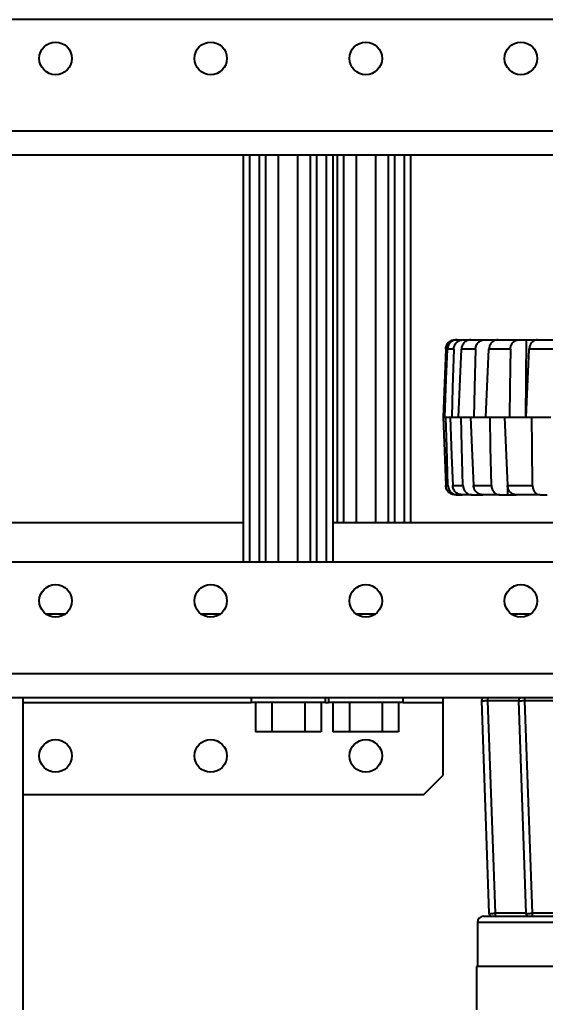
# Model space of a CAD drawing. Header units: inches. Extents: x 0 to 11, y 0 to 8.4.
# Drawn here: x 3.659 to 3.941, y 6.318 to 6.846 of the extents above; entities that cross this region are included whole.
import ezdxf

# ---------------------------------------------------------------- set-up
doc = ezdxf.new("R2010")
doc.units = ezdxf.units.IN
doc.header["$MEASUREMENT"] = 0
doc.header["$PDSIZE"] = -1
doc.layers.add('DIM', color=3, linetype='Continuous')
doc.layers.add('OBJ', color=50, linetype='Continuous')
doc.dimstyles.get("Standard").update_dxf_attribs({"dimtxt": 0.18, "dimasz": 0.18, "dimexe": 0.18, "dimexo": 0.0625, "dimgap": 0.09, "dimtad": 0, "dimtih": 1, "dimtoh": 1, "dimdec": 4, "dimzin": 0, "dimdsep": 46, "dimtxsty": 'Standard', "dimcen": 0.09, "dimadec": 0, "dimazin": 0, "dimtfac": 1, "dimtdec": 4, "dimtofl": 0, "dimtmove": 0, "dimatfit": 3, "dimfxl": 1, "dimtolj": 1, "dimtzin": 0, "dimarcsym": 0})

# ---------------------------------------------------------------- blocks, each defined once
blk = doc.blocks.new('*D3')
at = {"layer": 'Defpoints', "color": 0, "transparency": 16777216}
for p in [(4.136179561686825, 7.075144194756748), (2.390624809930644, 6.845977528089745), (4.136179775280899, 6.845977528089745)]:
    blk.add_point(p, dxfattribs=at)
at = {"layer": 'DIM', "color": 0, "lineweight": -2, "transparency": 16777216}
for p, q in [((2.390624809930644, 7.205144194756748), (2.390624809930644, 7.335144194756748)), ((4.086179561686826, 7.075144194756748), (2.265624809930644, 7.075144194756748)), ((4.086179775280899, 6.845977528089745), (2.265624809930644, 6.845977528089745)), ((2.390624809930644, 6.715977528089745), (2.390624809930644, 6.585977528089745)), ((2.390624809930644, 6.585977528089745), (2.260624809930644, 6.585977528089745))]:
    blk.add_line(p, q, dxfattribs=at)
at = {"layer": 'DIM', "color": 0, "transparency": 16777216}
for points in [[(2.368958143263977, 7.205144194756748), (2.41229147659731, 7.205144194756748), (2.390624809930644, 7.075144194756748)], [(2.368958143263978, 6.715977528089745), (2.412291476597311, 6.715977528089745), (2.390624809930644, 6.845977528089745)]]:
    blk.add_solid(points, dxfattribs=at)
at = {"layer": 'DIM', "color": 0, "transparency": 16777216, "insert": (2.013124809930646, 6.585977528089742), "char_height": 0.125, "attachment_point": 5}
blk.add_mtext('\\A1;2.75', dxfattribs=at)
blk = doc.blocks.new('*D4')
at = {"layer": 'Defpoints', "color": 0, "transparency": 16777216}
for p in [(2.669255444599844, 7.075144194756726), (4.136179807078415, 7.075144194756726), (4.136179775280899, 6.899673078882869)]:
    blk.add_point(p, dxfattribs=at)
at = {"layer": 'DIM', "color": 0, "lineweight": -2, "transparency": 16777216}
for p, q in [((2.669255444599844, 7.205144194756726), (2.669255444599844, 7.335144194756726)), ((2.669255444599844, 7.335144194756726), (2.799255444599844, 7.335144194756726)), ((4.086179807078415, 7.075144194756726), (2.544255444599844, 7.075144194756726)), ((4.086179775280899, 6.899673078882869), (2.544255444599844, 6.899673078882869)), ((2.669255444599844, 6.769673078882869), (2.669255444599844, 6.639673078882869))]:
    blk.add_line(p, q, dxfattribs=at)
at = {"layer": 'DIM', "color": 0, "transparency": 16777216}
for points in [[(2.647588777933177, 7.205144194756726), (2.69092211126651, 7.205144194756726), (2.669255444599844, 7.075144194756726)], [(2.647588777933178, 6.769673078882869), (2.690922111266511, 6.769673078882869), (2.669255444599844, 6.899673078882869)]]:
    blk.add_solid(points, dxfattribs=at)
at = {"layer": 'DIM', "color": 0, "transparency": 16777216, "insert": (3.265505444599845, 7.335144194756723), "char_height": 0.125, "attachment_point": 5}
blk.add_mtext('\\A1;2.105653', dxfattribs=at)

msp = doc.modelspace()

# ---------------------------------------------------------------- linework, layer by layer
at = {"color": 7, "linetype": 'Continuous', "lineweight": 25}
for p, q in [((5.305346441947762, 6.785977528089739), (2.967013108614043, 6.785977528089743)), ((5.305346441947762, 6.773060861423073), (2.967013108614045, 6.773060861423077)), ((3.77879018073137, 6.554310861423271), (3.778790180731404, 6.773060861423122)), ((3.782200079368762, 6.554310861423271), (3.782200079368796, 6.773060861423122)), ((3.787408412702096, 6.554310861423271), (3.787408412702129, 6.773060861423121)), ((3.790818311339487, 6.554310861423271), (3.790818311339522, 6.77306086142312)), ((3.797638108614272, 6.554310861423271), (3.797638108614306, 6.77306086142312)), ((3.808054775280939, 6.554310861423271), (3.808054775280972, 6.773060861423118)), ((3.814874572555723, 6.554310861423271), (3.814874572555756, 6.773060861423117)), ((3.818284471193114, 6.554310861423271), (3.818284471193148, 6.773060861423117)), ((3.823492804526447, 6.554310861423271), (3.823492804526481, 6.773060861423116)), ((3.826902703163839, 6.554310861423271), (3.826902703163873, 6.773060861423116)), ((3.829075079368799, 6.773060861423115), (3.829075079368769, 6.575479660636192)), ((3.832484978006191, 6.773060861423113), (3.832484978006161, 6.57547966063619)), ((3.839304775280974, 6.773060861423113), (3.839304775280945, 6.575479660636188)), ((3.849721441947641, 6.773060861423112), (3.849721441947611, 6.575479660636184)), ((3.856541239222425, 6.773060861423111), (3.856541239222395, 6.575479660636183)), ((3.859951137859817, 6.773060861423109), (3.859951137859787, 6.575479660636183)), ((3.86515947119315, 6.773060861423109), (3.865159471193121, 6.57547966063618)), ((3.868569369830543, 6.773060861423109), (3.868569369830512, 6.575479660636179)), ((3.892664436378754, 6.673831694756418), (3.892677510216954, 6.673831694756418)), ((3.892677510216954, 6.673831694756418), (3.893602116276246, 6.673831694756418)), ((3.893602116276246, 6.673831694756418), (3.89681502825626, 6.673831694756418)), ((3.89681502825626, 6.673831694756418), (3.900994711582077, 6.673831694756418)), ((3.900994711582076, 6.673831694756418), (3.908225523009512, 6.673831694756418)), ((3.908225523009512, 6.673831694756418), (3.912687554564795, 6.673831694756418)), ((3.912687554564795, 6.673831694756418), (3.912671919515329, 6.672713738046411)), ((3.912687554564795, 6.673831694756418), (3.915533286039017, 6.673831694756418)), ((3.915533286039018, 6.673831694756418), (3.926562292367619, 6.673831694756418)), ((3.926562292367619, 6.673831694756418), (3.930630643530641, 6.673831694756418)), ((3.930630643530641, 6.673831694756418), (3.930304873142612, 6.632165028089752)), ((3.930630643530641, 6.673831694756418), (3.936776092419071, 6.673831694756418)), ((3.936776092419071, 6.673831694756418), (3.951268182872489, 6.673831694756418)), ((3.887459275821363, 6.668805129635076), (3.886179775281145, 6.632165028089751)), ((3.88747630627196, 6.668805129635076), (3.887459275821363, 6.668805129635076)), ((3.891760084084935, 6.668805129635076), (3.888387998902125, 6.668805129635076)), ((3.903470430532576, 6.668805129635077), (3.895881392231551, 6.668805129635076)), ((3.922251532663792, 6.668805129635077), (3.910676130333089, 6.668805129635077)), ((3.947532736194023, 6.668805129635077), (3.932322682576025, 6.668805129635077)), ((3.886179775281145, 6.632165028089751), (3.887459275821363, 6.595524926544428)), ((3.886179775281145, 6.632165028089751), (3.886210719319071, 6.632165028089751)), ((3.886210719319071, 6.632165028089751), (3.887028282192019, 6.632165028089751)), ((3.887028282192019, 6.632165028089751), (3.887504739082434, 6.632165028089786)), ((3.887504739082434, 6.632165028089786), (3.889770037871054, 6.632165028089751)), ((3.889770037871054, 6.632165028089751), (3.890691326025364, 6.632165028089716)), ((3.890691326025364, 6.632165028089716), (3.89438712043805, 6.632165028089752)), ((3.89438712043805, 6.632165028089752), (3.895746228297109, 6.632165028089752)), ((3.895746228297109, 6.632165028089752), (3.900844391106795, 6.632165028089752)), ((3.900844391106795, 6.632165028089752), (3.902630975039147, 6.632165028089717)), ((3.902630975039147, 6.632165028089717), (3.909092706148501, 6.632165028089752)), ((3.909092706148501, 6.632165028089752), (3.911293169171646, 6.632165028089793)), ((3.911293169171646, 6.632165028089793), (3.919069290905222, 6.632165028089752)), ((3.919069290905222, 6.632165028089752), (3.921666886166889, 6.632165028089752)), ((3.921666886166889, 6.632165028089752), (3.930698217542946, 6.632165028089752)), ((3.930698217542946, 6.632165028089752), (3.933673175774708, 6.632165028089793)), ((3.933673175774708, 6.632165028089793), (3.943890982908208, 6.632165028089752)), ((3.887459359834184, 6.595524926544428), (3.888676369998024, 6.595524926544428)), ((3.891202483009075, 6.595524926544428), (3.896703979606493, 6.595524926544428)), ((3.902389117245161, 6.595524926544428), (3.912007940085936, 6.595524926544429)), ((3.920679362321891, 6.595524926544429), (3.934123248341365, 6.595524926544429)), ((3.920839664914814, 6.590498361423085), (3.92079022354295, 6.595016204719768)), ((3.893824032465995, 6.590498361423085), (3.892664469073252, 6.590498361423085)), ((3.893824032465995, 6.590498361423085), (3.896385925936662, 6.590498361423085)), ((3.901627734303768, 6.590498361423085), (3.896385925936662, 6.590498361423085)), ((3.901627734303768, 6.590498361423085), (3.906236354962716, 6.590498361423085)), ((3.906236354962716, 6.590498361423085), (3.907393397570861, 6.590498361423085)), ((3.916558181217578, 6.590498361423085), (3.907393397570861, 6.590498361423085)), ((3.916558181217579, 6.590498361423085), (3.920839664914814, 6.590498361423085)), ((3.920839664914814, 6.590498361423085), (3.925352427520294, 6.590498361423085)), ((3.938161719133122, 6.590498361423085), (3.925352427520294, 6.590498361423085)), ((3.938161719133122, 6.590498361423085), (3.94198597515304, 6.590498361423085)), ((3.778790180731374, 6.575479660636207), (3.169611570163569, 6.575479660636392)), ((4.137624584524422, 6.575479660636097), (3.826902703163842, 6.575479660636192)), ((3.959096441947688, 6.554310861423267), (2.967013108614079, 6.554310861423295)), ((3.682803425083558, 6.526267062211039), (3.67288945881186, 6.526267062211042)), ((3.766136758416865, 6.526267062211014), (3.756222792145219, 6.526267062211017)), ((3.849470091750209, 6.526267062210989), (3.839556125478492, 6.526267062210992)), ((3.932803425083442, 6.526267062210963), (3.922889458811926, 6.526267062210967)), ((3.96951310861435, 6.494310861423267), (2.967013108614087, 6.494310861423301)), ((3.969513108614349, 6.481394194756599), (2.967013108614089, 6.481394194756635)), ((3.660236036497108, 6.481394194756503), (3.660236036497226, 4.96056086142317)), ((3.660236036497108, 6.478894194756663), (3.782846441947592, 6.478894194756586)), ((3.782846441947592, 6.48139419475656), (3.782846441947592, 6.478894194756561)), ((3.822846441947592, 6.478894194756553), (3.782846441947592, 6.478894194756561)), ((3.785189146214876, 6.478894194756561), (3.785189146214873, 6.463060861423227)), ((3.794017794081234, 6.478894194756558), (3.794017794081232, 6.463060861423226)), ((3.81167508981395, 6.4788941947569), (3.811675089813947, 6.463060861423223)), ((3.820503737680308, 6.478894194756555), (3.820503737680305, 6.463060861423221)), ((3.822846441947592, 6.478894194756553), (3.822846441947592, 6.481394194756555)), ((3.822846441947592, 6.478894194756582), (3.824513108614262, 6.478894194756585)), ((3.824513108614262, 6.481394194756557), (3.824513108614262, 6.478894194756557)), ((3.864513108614262, 6.478894194756552), (3.824513108614262, 6.478894194756557)), ((3.826855812881545, 6.478894194756557), (3.826855812881544, 6.463060861423223)), ((3.835684460747904, 6.478894194756899), (3.835684460747902, 6.463060861423222)), ((3.85334175648062, 6.478894194756553), (3.853341756480618, 6.463060861423219)), ((3.862170404346978, 6.478894194756552), (3.862170404346975, 6.463060861423218)), ((3.864513108614262, 6.478894194756552), (3.864513108614262, 6.481394194756551)), ((3.864513108614262, 6.478894194756579), (3.886179775281015, 6.478894194756656)), ((3.886179775281015, 6.478894194756656), (3.886179775281015, 6.481394194756655)), ((3.886179775281012, 6.43972752808999), (3.886179775281015, 6.478894194756656)), ((3.906658576551628, 6.479669362262467), (3.910655688209967, 6.365502695595744)), ((3.909981230486173, 6.479669362262341), (3.91397834214451, 6.36550269559566)), ((3.926554794652966, 6.479669362262341), (3.909981230486173, 6.479669362262341)), ((3.926554794652961, 6.479669362262467), (3.930551906311299, 6.365502695595744)), ((3.970187517857401, 6.479669362262341), (3.929877448587506, 6.479669362262341)), ((3.929877448587506, 6.479669362262341), (3.933874560245842, 6.36550269559566)), ((3.794017794081232, 6.463060861423226), (3.785189146214873, 6.463060861423227)), ((3.811675089813947, 6.463060861423223), (3.794017794081232, 6.463060861423226)), ((3.820503737680305, 6.463060861423221), (3.811675089813947, 6.463060861423223)), ((3.835684460747902, 6.463060861423222), (3.826855812881544, 6.463060861423223)), ((3.853341756480618, 6.463060861423219), (3.835684460747902, 6.463060861423222)), ((3.862170404346975, 6.463060861423218), (3.853341756480618, 6.463060861423219)), ((3.875763108614369, 6.429310861423285), (3.886179775281012, 6.43972752808999)), ((3.660236036497112, 6.429310861423301), (3.875763108614369, 6.429310861423285)), ((3.907794375698252, 6.363894194756845), (3.994104064193541, 6.363894194756846)), ((3.910655688209967, 6.365502695595744), (3.910781244218761, 6.365493439061677)), ((3.930551906311301, 6.365502695595675), (3.913978342144509, 6.365502695595675)), ((3.930551906311299, 6.365502695595744), (3.930677460739389, 6.36549343924808)), ((3.973123347708417, 6.365502695595675), (3.933874560245842, 6.365502695595675)), ((3.904513535803239, 6.360613354861832), (3.904513535803239, 6.336894194756848)), ((4.113680202469909, 6.360613354861832), (3.904513535803239, 6.360613354861832)), ((3.904096869136572, 6.336894194756848), (3.904096869136572, 6.014894194756851)), ((4.008824618130513, 6.336894194756848), (3.904096869136573, 6.336894194756848))]:
    msp.add_line(p, q, dxfattribs=at)
at = {"color": 7, "linetype": 'Continuous', "lineweight": 25, "flags": 128}
for points in [[(3.887476306271959, 6.668805129635076), (3.886767079319872, 6.648286690649782), (3.886210719319071, 6.632165028089751)], [(3.887028282192019, 6.632165028089751), (3.887789225013124, 6.652683502712007), (3.888387998902125, 6.668805129635076)], [(3.891760084084935, 6.668805129635076), (3.8911610930507, 6.648286690649763), (3.890691326025364, 6.632165028089716)], [(3.89438712043805, 6.632165028089752), (3.895223426012289, 6.652683502712022), (3.895881392231551, 6.668805129635076)], [(3.903470430532576, 6.668805129635077), (3.902999875455667, 6.648286690649763), (3.902630975039147, 6.632165028089717)], [(3.909092706148501, 6.632165028089752), (3.90997896375419, 6.652683502711987), (3.910676130333089, 6.668805129635077)], [(3.922251532663792, 6.668805129635077), (3.921923711122107, 6.648286690649782), (3.921666886166889, 6.632165028089752)], [(3.930698217542946, 6.632165028089752), (3.931607498691206, 6.652683502711967), (3.932322682576025, 6.668805129635077)], [(3.888676369998024, 6.595524926544428), (3.888019762406636, 6.61604336566422), (3.887504739082434, 6.632165028089786)], [(3.889770037871054, 6.632165028089751), (3.890571712692589, 6.611646553331142), (3.891202483009075, 6.595524926544428)], [(3.896703979606493, 6.595524926544428), (3.896167163797525, 6.616043365664193), (3.895746228297109, 6.632165028089752)], [(3.900844391106795, 6.632165028089752), (3.90170896266195, 6.611646553331142), (3.902389117245161, 6.595524926544428)], [(3.912007940085936, 6.595524926544429), (3.911607226936101, 6.616043365664185), (3.911293169171646, 6.632165028089793)], [(3.919069290905222, 6.632165028089752), (3.919970489624789, 6.611646553331142), (3.920679362321891, 6.595524926544429)], [(3.934123248341365, 6.595524926544429), (3.933870813316948, 6.61604336566418), (3.933673175774708, 6.632165028089793)], [(3.908324222330937, 6.481394194756846), (3.90799194355721, 6.481360735931217), (3.907700420581697, 6.481273052771092)], [(3.928220440432269, 6.481394194756846), (3.927888161658542, 6.481360735931217), (3.927596638683128, 6.481273052771132)]]:
    msp.add_lwpolyline(points, dxfattribs=at)
at = {"color": 7, "linetype": 'Continuous', "lineweight": 25}
for centre, radius in [((3.67784644194783, 6.825144194756409), 0.008750000000000036), ((3.761179775281163, 6.825144194756409), 0.008750000000000036), ((3.844513108614497, 6.825144194756408), 0.008749999999999147), ((3.92784644194783, 6.825144194756408), 0.008749999999999147), ((3.677846441947711, 6.533477528089949), 0.008749999999999147), ((3.761179775281044, 6.533477528089942), 0.008749999999999147), ((3.844513108614353, 6.533477528089892), 0.008750000000000036), ((3.927846441947687, 6.533477528089937), 0.008749999999999147), ((3.677846441947703, 6.450144194756615), 0.008749999999999147), ((3.761179775281037, 6.450144194756609), 0.008749999999999147), ((3.844513108614346, 6.450144194756603), 0.008750000000000036)]:
    msp.add_circle(centre, radius, dxfattribs=at)
for centre, radius, start, end in [((3.892664436378754, 6.668623361423085), 0.005208333333333925, 90, 178.0000000000094), ((3.908324232347096, 6.47972752820787), 0.001666671085181451, 151.2578007317054, 181.9999987397101), ((4.078224698111193, 6.480110518712625), 0.168244046009078, 179.5628378241907, 180.1502367083458), ((3.928220450448422, 6.479727528207873), 0.001666671085174887, 151.2578007298041, 181.9999987398097), ((4.098120916212069, 6.480110518712625), 0.1682440460086206, 179.5628378241895, 180.1502367083462), ((3.907794375698252, 6.360613354861832), 0.003280839895013266, 90, 180), ((3.912321343519103, 6.365560861171097), 0.001666670586232199, 181.999986609562, 211.7976914817474), ((3.912321334381092, 6.365560852600763), 0.001666657843916443, 230.1512693299001, 269.9999865301838), ((4.067167628894747, 6.36510975140192), 0.153189790717874, 179.8530315338305, 180.454645156714), ((3.932217561620438, 6.365560861171096), 0.001666670586233881, 181.9999866094683, 211.7976914818593), ((3.932217552482425, 6.365560852600767), 0.001666657843921115, 230.1512693300371, 269.9999865301532), ((4.087063847009035, 6.365109751401955), 0.1531897907308289, 179.8530315338562, 180.4546451566889)]:
    msp.add_arc(centre, radius, start, end, dxfattribs=at)
for points, knots in [([(3.88747630627196, 6.668805129635076), (3.887556177565255, 6.669405553434774), (3.887682565486201, 6.670355660946489), (3.888322292302505, 6.671540804993399), (3.889211843104334, 6.672614415003856), (3.890680719953183, 6.673608670246993), (3.89201195229286, 6.673757357590313), (3.892677510216954, 6.673831694756418)], [0, 0, 0, 0, 0.2258044880503304, 0.3573118527000881, 0.5009271414613071, 0.7504854067913999, 1, 1, 1, 1]), ([(3.893602116276246, 6.673831694756418), (3.892935517622321, 6.673757196009457), (3.891602768214922, 6.673608248572674), (3.890145631505467, 6.672622114263454), (3.889263952976659, 6.671570656821847), (3.888608856334365, 6.670394041100073), (3.888474529486643, 6.669427655381303), (3.888387998902125, 6.668805129635076)], [0, 0, 0, 0, 0.2498545218869767, 0.4995411617173901, 0.6366718540372208, 0.7659515028031003, 0.9999999999999999, 0.9999999999999999, 0.9999999999999999, 0.9999999999999999]), ([(3.891760084084935, 6.668805129635076), (3.891835280173172, 6.669405553434451), (3.891954270073874, 6.67035566094592), (3.892573491187213, 6.671540804992939), (3.893437139851565, 6.672614415003721), (3.894866609572707, 6.673608670246992), (3.896165593251583, 6.673757357590313), (3.89681502825626, 6.673831694756418)], [0, 0, 0, 0, 0.2258044879292592, 0.357311852609387, 0.5009271414618958, 0.7504854067916894, 1, 1, 1, 1]), ([(3.900994711582076, 6.673831694756418), (3.900343579473585, 6.673757196009457), (3.899041752764784, 6.673608248572674), (3.897614772479026, 6.672622114263502), (3.896749040898059, 6.67157065682201), (3.896104241436799, 6.670394041100273), (3.895968703180497, 6.669427655381417), (3.895881392231551, 6.668805129635076)], [0, 0, 0, 0, 0.2498545218870815, 0.4995411617175853, 0.6366718540050901, 0.7659515027602063, 1, 1, 1, 1]), ([(3.903470430532576, 6.668805129635077), (3.903538666622326, 6.669405553442259), (3.903646643056726, 6.67035566095963), (3.904226543751467, 6.671540805004003), (3.90503804874734, 6.672614415007025), (3.906384677621959, 6.673608670247021), (3.907611943678249, 6.673757357590323), (3.908225523009512, 6.673831694756418)], [0, 0, 0, 0, 0.2258044908425096, 0.3573118547921165, 0.5009271414484545, 0.7504854067849602, 1, 1, 1, 1]), ([(3.915533286039018, 6.673831694756418), (3.914917404795587, 6.673757196009458), (3.913686056131175, 6.673608248572675), (3.912332590342938, 6.672622114263502), (3.911509110525766, 6.67157065682201), (3.910894200150956, 6.670394041100273), (3.910761568747434, 6.669427655381418), (3.910676130333089, 6.668805129635077)], [0, 0, 0, 0, 0.2498545218870857, 0.4995411617176063, 0.6366718540051344, 0.7659515027602962, 1, 1, 1, 1]), ([(3.922251532663792, 6.668805129635077), (3.922310735432885, 6.669405553434548), (3.922404417588171, 6.670355660946091), (3.92292737786661, 6.671540804993078), (3.923662082031655, 6.67261441500376), (3.924884953431595, 6.673608670246993), (3.926003212007244, 6.673757357590314), (3.926562292367619, 6.673831694756419)], [0, 0, 0, 0, 0.2258044879654909, 0.3573118526365348, 0.5009271414617108, 0.750485406791582, 1, 1, 1, 1]), ([(3.936776092419071, 6.673831694756418), (3.936214175280633, 6.673757196009457), (3.935090718566684, 6.673608248572675), (3.933851891648992, 6.672622114263457), (3.933095684613124, 6.671570656821852), (3.932529347065397, 6.670394041100077), (3.932403652452761, 6.669427655381305), (3.932322682576025, 6.668805129635077)], [0, 0, 0, 0, 0.2498545218869847, 0.4995411617173668, 0.6366718540363977, 0.765951502802037, 1, 1, 1, 1]), ([(3.94043229180284, 6.63216492422595), (3.940432298181582, 6.632164924287085), (3.940434674418765, 6.632164947061693), (3.940437279710523, 6.632164982000211), (3.94044012972014, 6.632165016405895), (3.940440836291732, 6.6321650251872), (3.940441013917148, 6.6321650273576), (3.940441059698692, 6.63216502792412), (3.94051082791469, 6.632165806243123), (3.940508198075068, 6.632165354237996), (3.940505568352057, 6.632164902252913)], [0, 0, 0, 0, 7.941852313832802e-05, 0.02958533836015544, 0.03697900044762761, 0.03883594318954639, 0.03930444155161924, 0.03942369747051307, 0.03946629121644243, 1, 1, 1, 1]), ([(3.892664469073252, 6.590498361423085), (3.891997383413863, 6.590573096292239), (3.890663574593763, 6.590722525419137), (3.888968300392478, 6.591874457898648), (3.887754522106483, 6.59352882927778), (3.887557864894589, 6.594858765248496), (3.887459359834184, 6.595524926544428)], [0, 0, 0, 0, 0.2499136709341142, 0.4996915371567112, 0.7493968572079516, 1, 1, 1, 1]), ([(3.888676369998023, 6.595524926544428), (3.888771851166283, 6.594860620925191), (3.888962761840437, 6.593532369125146), (3.890159090801395, 6.591878298519424), (3.891837292285725, 6.590723538178025), (3.89316099355782, 6.590573510127089), (3.893824032465995, 6.590498361423085)], [0, 0, 0, 0, 0.2499123639395227, 0.4996895068213626, 0.7493956301627309, 1, 1, 1, 1]), ([(3.896385925936662, 6.590498361423085), (3.895724208368906, 6.590573096292239), (3.894401132815017, 6.590722525419137), (3.892715123047004, 6.591874457898648), (3.891504202767236, 6.593528829277782), (3.891303176511573, 6.594858765248496), (3.891202483009075, 6.595524926544428)], [0, 0, 0, 0, 0.2499136709340954, 0.4996915371566628, 0.7493968572079174, 1, 1, 1, 1]), ([(3.896703979606492, 6.595524926544428), (3.896792686572465, 6.594860620925189), (3.896970052507386, 6.593532369125146), (3.898112114690968, 6.591878298519425), (3.899719540733546, 6.590723538178024), (3.900990908918168, 6.590573510127089), (3.901627734303768, 6.590498361423085)], [0, 0, 0, 0, 0.2499123639394876, 0.4996895068213502, 0.7493956301627078, 1, 1, 1, 1]), ([(3.907393397570861, 6.590498361423085), (3.90675715404819, 6.59057309629224), (3.905485012741708, 6.590722525419137), (3.903859495960605, 6.591874457898646), (3.90268822688701, 6.593528829277782), (3.902488939668633, 6.594858765248496), (3.902389117245161, 6.595524926544428)], [0, 0, 0, 0, 0.249913670934077, 0.4996915371566717, 0.7493968572079349, 1, 1, 1, 1]), ([(3.912007940085936, 6.595524926544429), (3.912087177533347, 6.594860620925191), (3.912245609554855, 6.593532369125146), (3.913298703979524, 6.591878298519425), (3.914786513753445, 6.590723538178025), (3.915966918971646, 6.590573510127089), (3.916558181217579, 6.590498361423085)], [0, 0, 0, 0, 0.2499123639395207, 0.4996895068213775, 0.7493956301627186, 0.9999999999999999, 0.9999999999999999, 0.9999999999999999, 0.9999999999999999]), ([(3.925352427520294, 6.590498361423085), (3.924760989980189, 6.59057309629224), (3.923578436290978, 6.590722525419137), (3.922062803001626, 6.591874457898648), (3.920966773552317, 6.593528829277782), (3.920775280612509, 6.594858765248497), (3.920679362321891, 6.595524926544429)], [0, 0, 0, 0, 0.2499136709340952, 0.4996915371566653, 0.7493968572079102, 1, 1, 1, 1]), ([(3.934123248341365, 6.595524926544429), (3.934190608680471, 6.594860620925191), (3.934325292911762, 6.593532369125146), (3.935257421836317, 6.591878298519425), (3.936580408994466, 6.590723538178025), (3.937633985231007, 6.590573510127091), (3.938161719133122, 6.590498361423085)], [0, 0, 0, 0, 0.2499123639394856, 0.4996895068213518, 0.7493956301627277, 1, 1, 1, 1]), ([(3.909981230486173, 6.479669362262341), (3.909544956680534, 6.479662407769343), (3.908672442701858, 6.479648499319475), (3.907573606889096, 6.479641857810365), (3.906806060474767, 6.479648499319405), (3.906707739122711, 6.479662407769398), (3.906658576551628, 6.479669362262467)], [0, 0, 0, 0, 0.2500096363506656, 0.4999999993113143, 0.7499903626163279, 1, 1, 1, 1]), ([(3.907714253438993, 6.481278564268759), (3.907557355444666, 6.481199323407883), (3.907239166974375, 6.481038623276469), (3.906904759382578, 6.480627738250124), (3.906711793099159, 6.480151767474983), (3.906718748397415, 6.479819716874067), (3.906722112567947, 6.479659109117851)], [0, 0, 0, 0, 0.2513941426833584, 0.5098262603270578, 0.7629105194579054, 0.9999999999999999, 0.9999999999999999, 0.9999999999999999, 0.9999999999999999]), ([(3.929877448587506, 6.479669362262341), (3.929441169075254, 6.479662407726291), (3.928568647436828, 6.479648499250144), (3.927469811079661, 6.47964185823619), (3.926702275114526, 6.479648500070087), (3.926603955929269, 6.47966240803956), (3.926554794652961, 6.479669362262467)], [0, 0, 0, 0, 0.2500128622299925, 0.5000043001191254, 0.7499935878243439, 1, 1, 1, 1]), ([(3.927610471540473, 6.481278564268818), (3.927453573546129, 6.48119932340795), (3.9271353850758, 6.481038623276553), (3.926800977483951, 6.480627738250198), (3.926608011200497, 6.480151767475024), (3.92661496649875, 6.479819716874079), (3.92661833066928, 6.479659109117851)], [0, 0, 0, 0, 0.2513941426804648, 0.5098262603242915, 0.7629105194567462, 1, 1, 1, 1]), ([(3.91072075284205, 6.365492462136473), (3.910728447486983, 6.365341427369986), (3.910744312567673, 6.365030018750338), (3.910950138012823, 6.364593309675254), (3.911280343082979, 6.364219204599842), (3.91158437013798, 6.364073094594005), (3.911734689039733, 6.364000853998139)], [0, 0, 0, 0, 0.2377310956214275, 0.4901620604124624, 0.7479228315690756, 1, 1, 1, 1]), ([(3.910781244218761, 6.365493439061677), (3.910811262760642, 6.365490090875597), (3.910901378595852, 6.365480039601747), (3.911580815605174, 6.365475422714642), (3.912667029867894, 6.365481774755013), (3.913541226819751, 6.365495721802906), (3.913978342144509, 6.36550269559566)], [0, 0, 0, 0, 0.1427313031453666, 0.4284801921580694, 0.7142290808955141, 1, 1, 1, 1]), ([(3.930616970943382, 6.365492462136473), (3.930624665588316, 6.365341427369986), (3.930640530669007, 6.365030018750336), (3.930846356114157, 6.364593309675254), (3.931176561184313, 6.364219204599841), (3.931480588239315, 6.364073094594004), (3.931630907141068, 6.364000853998139)], [0, 0, 0, 0, 0.2377310956216988, 0.4901620604129176, 0.7479228315694204, 1, 1, 1, 1]), ([(3.930677460739389, 6.36549343924808), (3.930707478210151, 6.365490091234615), (3.930797592154527, 6.365480040331204), (3.931477019931251, 6.365475423130796), (3.932563234534346, 6.36548177468716), (3.933437439189199, 6.365495721760288), (3.933874560245842, 6.36550269559566)], [0, 0, 0, 0, 0.1427275534103105, 0.4284752339971086, 0.7142253724847555, 1, 1, 1, 1])]:
    msp.add_open_spline(points, degree=3, knots=knots, dxfattribs=at)
at = {"layer": 'OBJ'}
msp.add_circle((4.136179561686824, 5.720977528090078), 1.354166666666667, dxfattribs=at)

# ---------------------------------------------------------------- dimensions: what is measured, and where the dimension line sits
at = {"layer": 'DIM'}
for base, p1, p2, override, picture, middle in [((2.669255444599844, 7.075144194756726), (4.136179775280898, 6.899673078882866), (4.136179807078413, 7.075144194756723), {"dimtxt": 0.125, "dimasz": 0.13, "dimexe": 0.125, "dimexo": 0.05, "dimgap": 0.06, "dimdec": 6, "dimlfac": 12, "dimzin": 1, "dimadec": 2, "dimtdec": 2, "dimtzin": 1}, '*D4', (3.265505444599845, 7.335144194756723)), ((2.390624809930644, 6.845977528089745), (4.136179561686824, 7.075144194756745), (4.136179775280898, 6.845977528089741), {"dimtxt": 0.125, "dimasz": 0.13, "dimexe": 0.125, "dimexo": 0.05, "dimgap": 0.06, "dimdec": 2, "dimlfac": 12, "dimzin": 1, "dimadec": 2, "dimtdec": 2, "dimtzin": 1}, '*D3', (2.013124809930646, 6.585977528089742))]:
    dim = msp.add_linear_dim(base=base, p1=p1, p2=p2, angle=90, dimstyle='Standard', override=override, dxfattribs=at)
    dim.commit()
    dim.dimension.update_dxf_attribs({"geometry": picture, "text_midpoint": middle})

doc.saveas('drawing.dxf')
